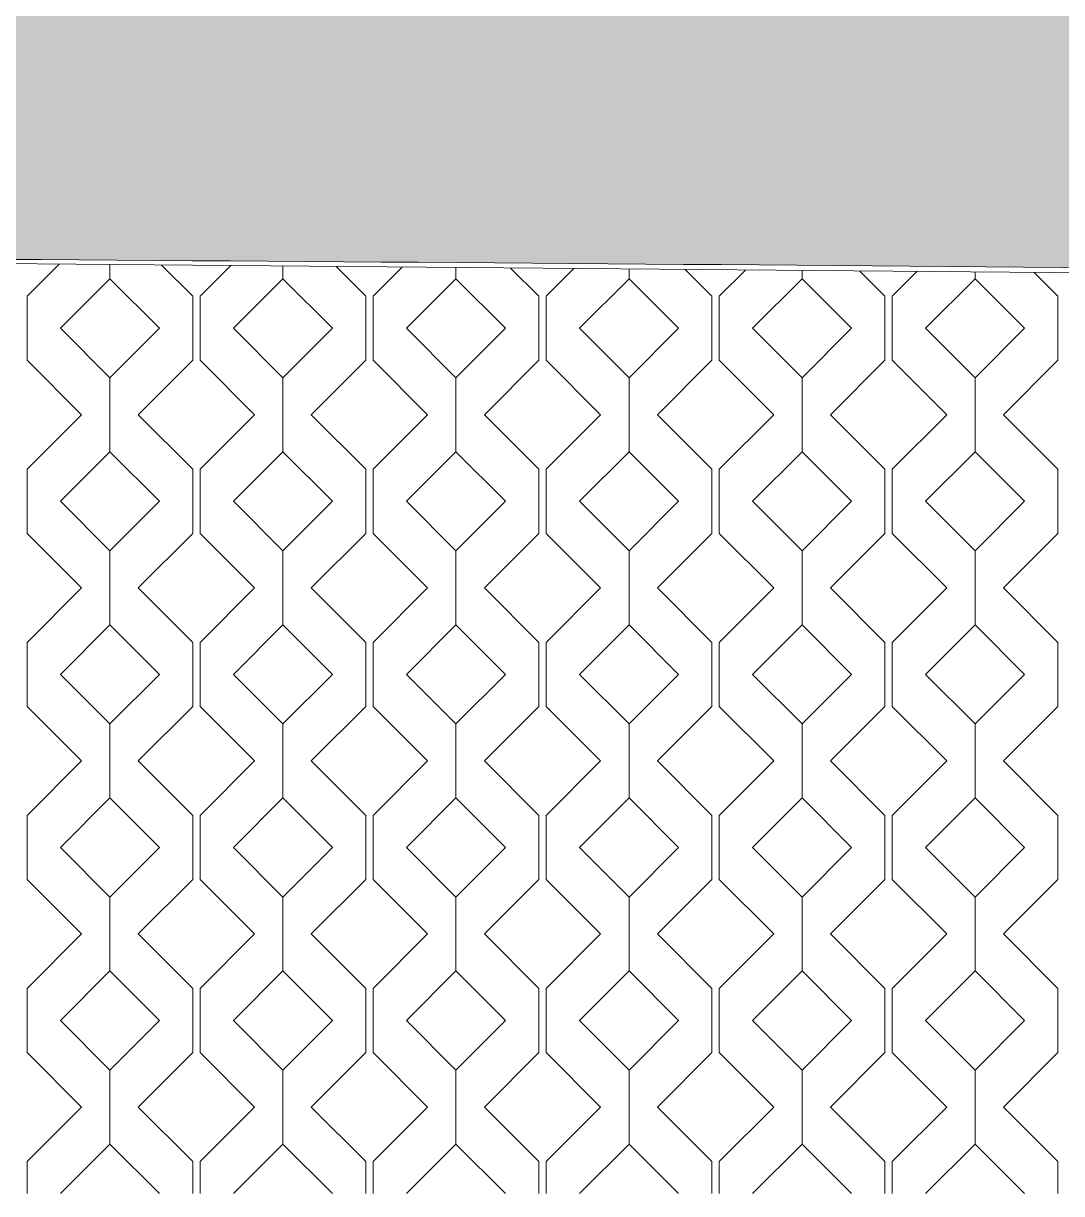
# Model space of a CAD drawing. Header units: millimetres. Extents: x -20794 to 71174, y -103753 to 30644.
# Drawn here: x -8500 to -6500, y 17667 to 19920 of the extents above; entities that cross this region are included whole.
import ezdxf

# ---------------------------------------------------------------- set-up
doc = ezdxf.new("R2010")
doc.units = ezdxf.units.MM
doc.header["$MEASUREMENT"] = 0
doc.layers.add('Местность - Рельеф', color=7, linetype='Continuous')
doc.layers.add('Местность - Рельеф_Ном._пера__1', color=7, linetype='Continuous', lineweight=13)
doc.layers.add('Местность - Рельеф_Ном._пера__101', color=252, linetype='Continuous', lineweight=5)
doc.layers.add('Местность - Рельеф_Ном._пера__102', color=7, linetype='Continuous', lineweight=5, true_color=0xcccccc)

# ---------------------------------------------------------------- blocks, each defined once
blk = doc.blocks.new('*X1')
at = {"layer": 'Местность - Рельеф_Ном._пера__102', "color": 254, "linetype": 'Continuous', "lineweight": 5, "true_color": 0xcccccc}
for p, q in [((-8492.894, 19395.0585), (-8431.135323, 19456.817472)), ((-8333.325, 19428.7436), (-8333.325, 19455.976915)), ((-8333.324835, 19455.976914), (-8333.324835, 19428.7436)), ((-8233.819058, 19455.121787), (-8173.756, 19395.0585)), ((-8159.561, 19395.0585), (-8100.642478, 19453.977303)), ((-7999.992, 19428.7436), (-7999.992, 19453.112339)), ((-7999.991835, 19453.112337), (-7999.991835, 19428.7436)), ((-7897.596662, 19452.23238), (-7840.423, 19395.0585)), ((-7826.228, 19395.0585), (-7770.149634, 19451.137133)), ((-8428.754, 19333.314165), (-8333.325, 19428.7438)), ((-8333.324835, 19428.7436), (-8237.8952, 19333.314)), ((-8095.421, 19333.314165), (-7999.992, 19428.7438)), ((-7999.991835, 19428.7436), (-7904.5622, 19333.314)), ((-7762.088, 19333.314165), (-7666.659, 19428.7438)), ((-7666.659, 19428.7436), (-7666.659, 19450.247762)), ((-7666.658835, 19450.247761), (-7666.658835, 19428.7436)), ((-7666.658835, 19428.7436), (-7571.2292, 19333.314)), ((-7561.374265, 19449.342972), (-7507.09, 19395.0585)), ((-7492.895, 19395.0585), (-7439.656789, 19448.296964)), ((-7428.755, 19333.314165), (-7333.326, 19428.7438)), ((-7333.326, 19428.7436), (-7333.326, 19447.383185)), ((-7333.325835, 19447.383184), (-7333.325835, 19428.7436)), ((-7333.325835, 19428.7436), (-7237.8962, 19333.314)), ((-7225.151869, 19446.453565), (-7173.757, 19395.0585)), ((-7159.562, 19395.0585), (-7109.163945, 19445.456795)), ((-7095.422, 19333.314165), (-6999.993, 19428.7438)), ((-6999.993, 19428.7436), (-6999.993, 19444.518608)), ((-6999.992835, 19444.518607), (-6999.992835, 19428.7436)), ((-6999.992835, 19428.7436), (-6904.5632, 19333.314)), ((-6888.929473, 19443.564158), (-6840.424, 19395.0585)), ((-6826.229, 19395.0585), (-6778.671101, 19442.616626)), ((-6762.089, 19333.314165), (-6666.66, 19428.7438)), ((-6666.66, 19428.7436), (-6666.66, 19441.654032)), ((-6666.659835, 19441.65403), (-6666.659835, 19428.7436)), ((-6666.659835, 19428.7436), (-6571.2302, 19333.314)), ((-6552.707076, 19440.67475), (-6507.091, 19395.0585)), ((-8492.894, 19395.0585), (-8492.894, 19333.314)), ((-8173.756, 19395.0585), (-8173.756, 19333.314)), ((-8159.561, 19395.0585), (-8159.561, 19333.314)), ((-7840.423, 19395.0585), (-7840.423, 19333.314)), ((-7826.228, 19395.0585), (-7826.228, 19333.314)), ((-7507.09, 19395.0585), (-7507.09, 19333.314)), ((-7492.895, 19395.0585), (-7492.895, 19333.314)), ((-7173.757, 19395.0585), (-7173.757, 19333.314)), ((-7159.562, 19395.0585), (-7159.562, 19333.314)), ((-6840.424, 19395.0585), (-6840.424, 19333.314)), ((-6826.229, 19395.0585), (-6826.229, 19333.314)), ((-6507.091, 19395.0585), (-6507.091, 19333.314)), ((-8492.894, 19333.314), (-8492.894, 19271.57)), ((-8333.325, 19237.885), (-8428.754, 19333.314)), ((-8237.8954, 19333.314), (-8333.325, 19237.885)), ((-8173.756, 19333.314), (-8173.756, 19271.57)), ((-8159.561, 19333.314), (-8159.561, 19271.57)), ((-7999.992, 19237.885), (-8095.421, 19333.314)), ((-7904.5624, 19333.314), (-7999.992, 19237.885)), ((-7840.423, 19333.314), (-7840.423, 19271.57)), ((-7826.228, 19333.314), (-7826.228, 19271.57)), ((-7666.659, 19237.885), (-7762.088, 19333.314)), ((-7571.2294, 19333.314), (-7666.659, 19237.885)), ((-7507.09, 19333.314), (-7507.09, 19271.57)), ((-7492.895, 19333.314), (-7492.895, 19271.57)), ((-7333.326, 19237.885), (-7428.755, 19333.314)), ((-7237.8964, 19333.314), (-7333.326, 19237.885)), ((-7173.757, 19333.314), (-7173.757, 19271.57)), ((-7159.562, 19333.314), (-7159.562, 19271.57)), ((-6999.993, 19237.885), (-7095.422, 19333.314)), ((-6904.5634, 19333.314), (-6999.993, 19237.885)), ((-6840.424, 19333.314), (-6840.424, 19271.57)), ((-6826.229, 19333.314), (-6826.229, 19271.57)), ((-6666.66, 19237.885), (-6762.089, 19333.314)), ((-6571.2304, 19333.314), (-6666.66, 19237.885)), ((-6507.091, 19333.314), (-6507.091, 19271.57)), ((-8387.972, 19166.648), (-8492.894, 19271.57)), ((-8173.756, 19271.57), (-8278.6781, 19166.648)), ((-8054.639, 19166.648), (-8159.561, 19271.57)), ((-7840.423, 19271.57), (-7945.3451, 19166.648)), ((-7721.306, 19166.648), (-7826.228, 19271.57)), ((-7507.09, 19271.57), (-7612.0121, 19166.648)), ((-7387.973, 19166.648), (-7492.895, 19271.57)), ((-7173.757, 19271.57), (-7278.6791, 19166.648)), ((-7054.64, 19166.648), (-7159.562, 19271.57)), ((-6840.424, 19271.57), (-6945.3461, 19166.648)), ((-6721.307, 19166.648), (-6826.229, 19271.57)), ((-6507.091, 19271.57), (-6612.0131, 19166.648)), ((-8333.325, 19095.4106), (-8333.325, 19237.885)), ((-8333.324835, 19237.885), (-8333.324835, 19095.4106)), ((-7999.992, 19095.4106), (-7999.992, 19237.885)), ((-7999.991835, 19237.885), (-7999.991835, 19095.4106)), ((-7666.659, 19095.4106), (-7666.659, 19237.885)), ((-7666.658835, 19237.885), (-7666.658835, 19095.4106)), ((-7333.326, 19095.4106), (-7333.326, 19237.885)), ((-7333.325835, 19237.885), (-7333.325835, 19095.4106)), ((-6999.993, 19095.4106), (-6999.993, 19237.885)), ((-6999.992835, 19237.885), (-6999.992835, 19095.4106)), ((-6666.66, 19095.4106), (-6666.66, 19237.885)), ((-6666.659835, 19237.885), (-6666.659835, 19095.4106)), ((-8492.894, 19061.7255), (-8387.972, 19166.648)), ((-8278.6781, 19166.648), (-8173.756, 19061.7255)), ((-8159.561, 19061.7255), (-8054.639, 19166.648)), ((-7945.3451, 19166.648), (-7840.423, 19061.7255)), ((-7826.228, 19061.7255), (-7721.306, 19166.648)), ((-7612.0121, 19166.648), (-7507.09, 19061.7255)), ((-7492.895, 19061.7255), (-7387.973, 19166.648)), ((-7278.6791, 19166.648), (-7173.757, 19061.7255)), ((-7159.562, 19061.7255), (-7054.64, 19166.648)), ((-6945.3461, 19166.648), (-6840.424, 19061.7255)), ((-6826.229, 19061.7255), (-6721.307, 19166.648)), ((-6612.0131, 19166.648), (-6507.091, 19061.7255)), ((-8428.754, 18999.981165), (-8333.325, 19095.4108)), ((-8333.324835, 19095.4106), (-8237.8952, 18999.981)), ((-8095.421, 18999.981165), (-7999.992, 19095.4108)), ((-7999.991835, 19095.4106), (-7904.5622, 18999.981)), ((-7762.088, 18999.981165), (-7666.659, 19095.4108)), ((-7666.658835, 19095.4106), (-7571.2292, 18999.981)), ((-7428.755, 18999.981165), (-7333.326, 19095.4108)), ((-7333.325835, 19095.4106), (-7237.8962, 18999.981)), ((-7095.422, 18999.981165), (-6999.993, 19095.4108)), ((-6999.992835, 19095.4106), (-6904.5632, 18999.981)), ((-6762.089, 18999.981165), (-6666.66, 19095.4108)), ((-6666.659835, 19095.4106), (-6571.2302, 18999.981)), ((-8492.894, 19061.7255), (-8492.894, 18999.981)), ((-8173.756, 19061.7255), (-8173.756, 18999.981)), ((-8159.561, 19061.7255), (-8159.561, 18999.981)), ((-7840.423, 19061.7255), (-7840.423, 18999.981)), ((-7826.228, 19061.7255), (-7826.228, 18999.981)), ((-7507.09, 19061.7255), (-7507.09, 18999.981)), ((-7492.895, 19061.7255), (-7492.895, 18999.981)), ((-7173.757, 19061.7255), (-7173.757, 18999.981)), ((-7159.562, 19061.7255), (-7159.562, 18999.981)), ((-6840.424, 19061.7255), (-6840.424, 18999.981)), ((-6826.229, 19061.7255), (-6826.229, 18999.981)), ((-6507.091, 19061.7255), (-6507.091, 18999.981)), ((-8492.894, 18999.981), (-8492.894, 18938.237)), ((-8333.325, 18904.552), (-8428.754, 18999.981)), ((-8237.8954, 18999.981), (-8333.325, 18904.552)), ((-8173.756, 18999.981), (-8173.756, 18938.237)), ((-8159.561, 18999.981), (-8159.561, 18938.237)), ((-7999.992, 18904.552), (-8095.421, 18999.981)), ((-7904.5624, 18999.981), (-7999.992, 18904.552)), ((-7840.423, 18999.981), (-7840.423, 18938.237)), ((-7826.228, 18999.981), (-7826.228, 18938.237)), ((-7666.659, 18904.552), (-7762.088, 18999.981)), ((-7571.2294, 18999.981), (-7666.659, 18904.552)), ((-7507.09, 18999.981), (-7507.09, 18938.237)), ((-7492.895, 18999.981), (-7492.895, 18938.237)), ((-7333.326, 18904.552), (-7428.755, 18999.981)), ((-7237.8964, 18999.981), (-7333.326, 18904.552)), ((-7173.757, 18999.981), (-7173.757, 18938.237)), ((-7159.562, 18999.981), (-7159.562, 18938.237)), ((-6999.993, 18904.552), (-7095.422, 18999.981)), ((-6904.5634, 18999.981), (-6999.993, 18904.552)), ((-6840.424, 18999.981), (-6840.424, 18938.237)), ((-6826.229, 18999.981), (-6826.229, 18938.237)), ((-6666.66, 18904.552), (-6762.089, 18999.981)), ((-6571.2304, 18999.981), (-6666.66, 18904.552)), ((-6507.091, 18999.981), (-6507.091, 18938.237)), ((-8387.972, 18833.315), (-8492.894, 18938.237)), ((-8173.756, 18938.237), (-8278.6781, 18833.315)), ((-8054.639, 18833.315), (-8159.561, 18938.237)), ((-7840.423, 18938.237), (-7945.3451, 18833.315)), ((-7721.306, 18833.315), (-7826.228, 18938.237)), ((-7507.09, 18938.237), (-7612.0121, 18833.315)), ((-7387.973, 18833.315), (-7492.895, 18938.237)), ((-7173.757, 18938.237), (-7278.6791, 18833.315)), ((-7054.64, 18833.315), (-7159.562, 18938.237)), ((-6840.424, 18938.237), (-6945.3461, 18833.315)), ((-6721.307, 18833.315), (-6826.229, 18938.237)), ((-6507.091, 18938.237), (-6612.0131, 18833.315)), ((-8333.325, 18762.0776), (-8333.325, 18904.552)), ((-8333.324835, 18904.552), (-8333.324835, 18762.0776)), ((-7999.992, 18762.0776), (-7999.992, 18904.552)), ((-7999.991835, 18904.552), (-7999.991835, 18762.0776)), ((-7666.659, 18762.0776), (-7666.659, 18904.552)), ((-7666.658835, 18904.552), (-7666.658835, 18762.0776)), ((-7333.326, 18762.0776), (-7333.326, 18904.552)), ((-7333.325835, 18904.552), (-7333.325835, 18762.0776)), ((-6999.993, 18762.0776), (-6999.993, 18904.552)), ((-6999.992835, 18904.552), (-6999.992835, 18762.0776)), ((-6666.66, 18762.0776), (-6666.66, 18904.552)), ((-6666.659835, 18904.552), (-6666.659835, 18762.0776)), ((-8492.894, 18728.3925), (-8387.972, 18833.315)), ((-8278.6781, 18833.315), (-8173.756, 18728.3925)), ((-8159.561, 18728.3925), (-8054.639, 18833.315)), ((-7945.3451, 18833.315), (-7840.423, 18728.3925)), ((-7826.228, 18728.3925), (-7721.306, 18833.315)), ((-7612.0121, 18833.315), (-7507.09, 18728.3925)), ((-7492.895, 18728.3925), (-7387.973, 18833.315)), ((-7278.6791, 18833.315), (-7173.757, 18728.3925)), ((-7159.562, 18728.3925), (-7054.64, 18833.315)), ((-6945.3461, 18833.315), (-6840.424, 18728.3925)), ((-6826.229, 18728.3925), (-6721.307, 18833.315)), ((-6612.0131, 18833.315), (-6507.091, 18728.3925)), ((-8428.754, 18666.648165), (-8333.325, 18762.0778)), ((-8333.324835, 18762.0776), (-8237.8952, 18666.648)), ((-8095.421, 18666.648165), (-7999.992, 18762.0778)), ((-7999.991835, 18762.0776), (-7904.5622, 18666.648)), ((-7762.088, 18666.648165), (-7666.659, 18762.0778)), ((-7666.658835, 18762.0776), (-7571.2292, 18666.648)), ((-7428.755, 18666.648165), (-7333.326, 18762.0778)), ((-7333.325835, 18762.0776), (-7237.8962, 18666.648)), ((-7095.422, 18666.648165), (-6999.993, 18762.0778)), ((-6999.992835, 18762.0776), (-6904.5632, 18666.648)), ((-6762.089, 18666.648165), (-6666.66, 18762.0778)), ((-6666.659835, 18762.0776), (-6571.2302, 18666.648)), ((-8492.894, 18728.3925), (-8492.894, 18666.648)), ((-8173.756, 18728.3925), (-8173.756, 18666.648)), ((-8159.561, 18728.3925), (-8159.561, 18666.648)), ((-7840.423, 18728.3925), (-7840.423, 18666.648)), ((-7826.228, 18728.3925), (-7826.228, 18666.648)), ((-7507.09, 18728.3925), (-7507.09, 18666.648)), ((-7492.895, 18728.3925), (-7492.895, 18666.648)), ((-7173.757, 18728.3925), (-7173.757, 18666.648)), ((-7159.562, 18728.3925), (-7159.562, 18666.648)), ((-6840.424, 18728.3925), (-6840.424, 18666.648)), ((-6826.229, 18728.3925), (-6826.229, 18666.648)), ((-6507.091, 18728.3925), (-6507.091, 18666.648)), ((-8492.894, 18666.648), (-8492.894, 18604.904)), ((-8333.325, 18571.219), (-8428.754, 18666.648)), ((-8237.8954, 18666.648), (-8333.325, 18571.219)), ((-8173.756, 18666.648), (-8173.756, 18604.904)), ((-8159.561, 18666.648), (-8159.561, 18604.904)), ((-7999.992, 18571.219), (-8095.421, 18666.648)), ((-7904.5624, 18666.648), (-7999.992, 18571.219)), ((-7840.423, 18666.648), (-7840.423, 18604.904)), ((-7826.228, 18666.648), (-7826.228, 18604.904)), ((-7666.659, 18571.219), (-7762.088, 18666.648)), ((-7571.2294, 18666.648), (-7666.659, 18571.219)), ((-7507.09, 18666.648), (-7507.09, 18604.904)), ((-7492.895, 18666.648), (-7492.895, 18604.904)), ((-7333.326, 18571.219), (-7428.755, 18666.648)), ((-7237.8964, 18666.648), (-7333.326, 18571.219)), ((-7173.757, 18666.648), (-7173.757, 18604.904)), ((-7159.562, 18666.648), (-7159.562, 18604.904)), ((-6999.993, 18571.219), (-7095.422, 18666.648)), ((-6904.5634, 18666.648), (-6999.993, 18571.219)), ((-6840.424, 18666.648), (-6840.424, 18604.904)), ((-6826.229, 18666.648), (-6826.229, 18604.904)), ((-6666.66, 18571.219), (-6762.089, 18666.648)), ((-6571.2304, 18666.648), (-6666.66, 18571.219)), ((-6507.091, 18666.648), (-6507.091, 18604.904)), ((-8387.972, 18499.982), (-8492.894, 18604.904)), ((-8173.756, 18604.904), (-8278.6781, 18499.982)), ((-8054.639, 18499.982), (-8159.561, 18604.904)), ((-7840.423, 18604.904), (-7945.3451, 18499.982)), ((-7721.306, 18499.982), (-7826.228, 18604.904)), ((-7507.09, 18604.904), (-7612.0121, 18499.982)), ((-7387.973, 18499.982), (-7492.895, 18604.904)), ((-7173.757, 18604.904), (-7278.6791, 18499.982)), ((-7054.64, 18499.982), (-7159.562, 18604.904)), ((-6840.424, 18604.904), (-6945.3461, 18499.982)), ((-6721.307, 18499.982), (-6826.229, 18604.904)), ((-6507.091, 18604.904), (-6612.0131, 18499.982)), ((-8333.325, 18428.7446), (-8333.325, 18571.219)), ((-8333.324835, 18571.219), (-8333.324835, 18428.7446)), ((-7999.992, 18428.7446), (-7999.992, 18571.219)), ((-7999.991835, 18571.219), (-7999.991835, 18428.7446)), ((-7666.659, 18428.7446), (-7666.659, 18571.219)), ((-7666.658835, 18571.219), (-7666.658835, 18428.7446)), ((-7333.326, 18428.7446), (-7333.326, 18571.219)), ((-7333.325835, 18571.219), (-7333.325835, 18428.7446)), ((-6999.993, 18428.7446), (-6999.993, 18571.219)), ((-6999.992835, 18571.219), (-6999.992835, 18428.7446)), ((-6666.66, 18428.7446), (-6666.66, 18571.219)), ((-6666.659835, 18571.219), (-6666.659835, 18428.7446)), ((-8492.894, 18395.0595), (-8387.972, 18499.982)), ((-8278.6781, 18499.982), (-8173.756, 18395.0595)), ((-8159.561, 18395.0595), (-8054.639, 18499.982)), ((-7945.3451, 18499.982), (-7840.423, 18395.0595)), ((-7826.228, 18395.0595), (-7721.306, 18499.982)), ((-7612.0121, 18499.982), (-7507.09, 18395.0595)), ((-7492.895, 18395.0595), (-7387.973, 18499.982)), ((-7278.6791, 18499.982), (-7173.757, 18395.0595)), ((-7159.562, 18395.0595), (-7054.64, 18499.982)), ((-6945.3461, 18499.982), (-6840.424, 18395.0595)), ((-6826.229, 18395.0595), (-6721.307, 18499.982)), ((-6612.0131, 18499.982), (-6507.091, 18395.0595)), ((-8428.754, 18333.315165), (-8333.325, 18428.7448)), ((-8333.324835, 18428.7446), (-8237.8952, 18333.315)), ((-8095.421, 18333.315165), (-7999.992, 18428.7448)), ((-7999.991835, 18428.7446), (-7904.5622, 18333.315)), ((-7762.088, 18333.315165), (-7666.659, 18428.7448)), ((-7666.658835, 18428.7446), (-7571.2292, 18333.315)), ((-7428.755, 18333.315165), (-7333.326, 18428.7448)), ((-7333.325835, 18428.7446), (-7237.8962, 18333.315)), ((-7095.422, 18333.315165), (-6999.993, 18428.7448)), ((-6999.992835, 18428.7446), (-6904.5632, 18333.315)), ((-6762.089, 18333.315165), (-6666.66, 18428.7448)), ((-6666.659835, 18428.7446), (-6571.2302, 18333.315)), ((-8492.894, 18395.0595), (-8492.894, 18333.315)), ((-8173.756, 18395.0595), (-8173.756, 18333.315)), ((-8159.561, 18395.0595), (-8159.561, 18333.315)), ((-7840.423, 18395.0595), (-7840.423, 18333.315)), ((-7826.228, 18395.0595), (-7826.228, 18333.315)), ((-7507.09, 18395.0595), (-7507.09, 18333.315)), ((-7492.895, 18395.0595), (-7492.895, 18333.315)), ((-7173.757, 18395.0595), (-7173.757, 18333.315)), ((-7159.562, 18395.0595), (-7159.562, 18333.315)), ((-6840.424, 18395.0595), (-6840.424, 18333.315)), ((-6826.229, 18395.0595), (-6826.229, 18333.315)), ((-6507.091, 18395.0595), (-6507.091, 18333.315)), ((-8492.894, 18333.315), (-8492.894, 18271.571)), ((-8333.325, 18237.886), (-8428.754, 18333.315)), ((-8237.8954, 18333.315), (-8333.325, 18237.886)), ((-8173.756, 18333.315), (-8173.756, 18271.571)), ((-8159.561, 18333.315), (-8159.561, 18271.571)), ((-7999.992, 18237.886), (-8095.421, 18333.315)), ((-7904.5624, 18333.315), (-7999.992, 18237.886)), ((-7840.423, 18333.315), (-7840.423, 18271.571)), ((-7826.228, 18333.315), (-7826.228, 18271.571)), ((-7666.659, 18237.886), (-7762.088, 18333.315)), ((-7571.2294, 18333.315), (-7666.659, 18237.886)), ((-7507.09, 18333.315), (-7507.09, 18271.571)), ((-7492.895, 18333.315), (-7492.895, 18271.571)), ((-7333.326, 18237.886), (-7428.755, 18333.315)), ((-7237.8964, 18333.315), (-7333.326, 18237.886)), ((-7173.757, 18333.315), (-7173.757, 18271.571)), ((-7159.562, 18333.315), (-7159.562, 18271.571)), ((-6999.993, 18237.886), (-7095.422, 18333.315)), ((-6904.5634, 18333.315), (-6999.993, 18237.886)), ((-6840.424, 18333.315), (-6840.424, 18271.571)), ((-6826.229, 18333.315), (-6826.229, 18271.571)), ((-6666.66, 18237.886), (-6762.089, 18333.315)), ((-6571.2304, 18333.315), (-6666.66, 18237.886)), ((-6507.091, 18333.315), (-6507.091, 18271.571)), ((-8387.972, 18166.649), (-8492.894, 18271.571)), ((-8173.756, 18271.571), (-8278.6781, 18166.649)), ((-8054.639, 18166.649), (-8159.561, 18271.571)), ((-7840.423, 18271.571), (-7945.3451, 18166.649)), ((-7721.306, 18166.649), (-7826.228, 18271.571)), ((-7507.09, 18271.571), (-7612.0121, 18166.649)), ((-7387.973, 18166.649), (-7492.895, 18271.571)), ((-7173.757, 18271.571), (-7278.6791, 18166.649)), ((-7054.64, 18166.649), (-7159.562, 18271.571)), ((-6840.424, 18271.571), (-6945.3461, 18166.649)), ((-6721.307, 18166.649), (-6826.229, 18271.571)), ((-6507.091, 18271.571), (-6612.0131, 18166.649)), ((-8333.325, 18095.4116), (-8333.325, 18237.886)), ((-8333.324835, 18237.886), (-8333.324835, 18095.4116)), ((-7999.992, 18095.4116), (-7999.992, 18237.886)), ((-7999.991835, 18237.886), (-7999.991835, 18095.4116)), ((-7666.659, 18095.4116), (-7666.659, 18237.886)), ((-7666.658835, 18237.886), (-7666.658835, 18095.4116)), ((-7333.326, 18095.4116), (-7333.326, 18237.886)), ((-7333.325835, 18237.886), (-7333.325835, 18095.4116)), ((-6999.993, 18095.4116), (-6999.993, 18237.886)), ((-6999.992835, 18237.886), (-6999.992835, 18095.4116)), ((-6666.66, 18095.4116), (-6666.66, 18237.886)), ((-6666.659835, 18237.886), (-6666.659835, 18095.4116)), ((-8492.894, 18061.7265), (-8387.972, 18166.649)), ((-8278.6781, 18166.649), (-8173.756, 18061.7265)), ((-8159.561, 18061.7265), (-8054.639, 18166.649)), ((-7945.3451, 18166.649), (-7840.423, 18061.7265)), ((-7826.228, 18061.7265), (-7721.306, 18166.649)), ((-7612.0121, 18166.649), (-7507.09, 18061.7265)), ((-7492.895, 18061.7265), (-7387.973, 18166.649)), ((-7278.6791, 18166.649), (-7173.757, 18061.7265)), ((-7159.562, 18061.7265), (-7054.64, 18166.649)), ((-6945.3461, 18166.649), (-6840.424, 18061.7265)), ((-6826.229, 18061.7265), (-6721.307, 18166.649)), ((-6612.0131, 18166.649), (-6507.091, 18061.7265)), ((-8428.754, 17999.982165), (-8333.325, 18095.4118)), ((-8333.324835, 18095.4116), (-8237.8952, 17999.982)), ((-8095.421, 17999.982165), (-7999.992, 18095.4118)), ((-7999.991835, 18095.4116), (-7904.5622, 17999.982)), ((-7762.088, 17999.982165), (-7666.659, 18095.4118)), ((-7666.658835, 18095.4116), (-7571.2292, 17999.982)), ((-7428.755, 17999.982165), (-7333.326, 18095.4118)), ((-7333.325835, 18095.4116), (-7237.8962, 17999.982)), ((-7095.422, 17999.982165), (-6999.993, 18095.4118)), ((-6999.992835, 18095.4116), (-6904.5632, 17999.982)), ((-6762.089, 17999.982165), (-6666.66, 18095.4118)), ((-6666.659835, 18095.4116), (-6571.2302, 17999.982)), ((-8492.894, 18061.7265), (-8492.894, 17999.982)), ((-8173.756, 18061.7265), (-8173.756, 17999.982)), ((-8159.561, 18061.7265), (-8159.561, 17999.982)), ((-7840.423, 18061.7265), (-7840.423, 17999.982)), ((-7826.228, 18061.7265), (-7826.228, 17999.982)), ((-7507.09, 18061.7265), (-7507.09, 17999.982)), ((-7492.895, 18061.7265), (-7492.895, 17999.982)), ((-7173.757, 18061.7265), (-7173.757, 17999.982)), ((-7159.562, 18061.7265), (-7159.562, 17999.982)), ((-6840.424, 18061.7265), (-6840.424, 17999.982)), ((-6826.229, 18061.7265), (-6826.229, 17999.982)), ((-6507.091, 18061.7265), (-6507.091, 17999.982)), ((-8492.894, 17999.982), (-8492.894, 17938.238)), ((-8333.325, 17904.553), (-8428.754, 17999.982)), ((-8237.8954, 17999.982), (-8333.325, 17904.553)), ((-8173.756, 17999.982), (-8173.756, 17938.238)), ((-8159.561, 17999.982), (-8159.561, 17938.238)), ((-7999.992, 17904.553), (-8095.421, 17999.982)), ((-7904.5624, 17999.982), (-7999.992, 17904.553)), ((-7840.423, 17999.982), (-7840.423, 17938.238)), ((-7826.228, 17999.982), (-7826.228, 17938.238)), ((-7666.659, 17904.553), (-7762.088, 17999.982)), ((-7571.2294, 17999.982), (-7666.659, 17904.553)), ((-7507.09, 17999.982), (-7507.09, 17938.238)), ((-7492.895, 17999.982), (-7492.895, 17938.238)), ((-7333.326, 17904.553), (-7428.755, 17999.982)), ((-7237.8964, 17999.982), (-7333.326, 17904.553)), ((-7173.757, 17999.982), (-7173.757, 17938.238)), ((-7159.562, 17999.982), (-7159.562, 17938.238)), ((-6999.993, 17904.553), (-7095.422, 17999.982)), ((-6904.5634, 17999.982), (-6999.993, 17904.553)), ((-6840.424, 17999.982), (-6840.424, 17938.238)), ((-6826.229, 17999.982), (-6826.229, 17938.238)), ((-6666.66, 17904.553), (-6762.089, 17999.982)), ((-6571.2304, 17999.982), (-6666.66, 17904.553)), ((-6507.091, 17999.982), (-6507.091, 17938.238)), ((-8387.972, 17833.316), (-8492.894, 17938.238)), ((-8173.756, 17938.238), (-8278.6781, 17833.316)), ((-8054.639, 17833.316), (-8159.561, 17938.238)), ((-7840.423, 17938.238), (-7945.3451, 17833.316)), ((-7721.306, 17833.316), (-7826.228, 17938.238)), ((-7507.09, 17938.238), (-7612.0121, 17833.316)), ((-7387.973, 17833.316), (-7492.895, 17938.238)), ((-7173.757, 17938.238), (-7278.6791, 17833.316)), ((-7054.64, 17833.316), (-7159.562, 17938.238)), ((-6840.424, 17938.238), (-6945.3461, 17833.316)), ((-6721.307, 17833.316), (-6826.229, 17938.238)), ((-6507.091, 17938.238), (-6612.0131, 17833.316)), ((-8333.325, 17762.0786), (-8333.325, 17904.553)), ((-8333.324835, 17904.553), (-8333.324835, 17762.0786)), ((-7999.992, 17762.0786), (-7999.992, 17904.553)), ((-7999.991835, 17904.553), (-7999.991835, 17762.0786)), ((-7666.659, 17762.0786), (-7666.659, 17904.553)), ((-7666.658835, 17904.553), (-7666.658835, 17762.0786)), ((-7333.326, 17762.0786), (-7333.326, 17904.553)), ((-7333.325835, 17904.553), (-7333.325835, 17762.0786)), ((-6999.993, 17762.0786), (-6999.993, 17904.553)), ((-6999.992835, 17904.553), (-6999.992835, 17762.0786)), ((-6666.66, 17762.0786), (-6666.66, 17904.553)), ((-6666.659835, 17904.553), (-6666.659835, 17762.0786)), ((-8492.894, 17728.3935), (-8387.972, 17833.316)), ((-8278.6781, 17833.316), (-8173.756, 17728.3935)), ((-8159.561, 17728.3935), (-8054.639, 17833.316)), ((-7945.3451, 17833.316), (-7840.423, 17728.3935)), ((-7826.228, 17728.3935), (-7721.306, 17833.316)), ((-7612.0121, 17833.316), (-7507.09, 17728.3935)), ((-7492.895, 17728.3935), (-7387.973, 17833.316)), ((-7278.6791, 17833.316), (-7173.757, 17728.3935)), ((-7159.562, 17728.3935), (-7054.64, 17833.316)), ((-6945.3461, 17833.316), (-6840.424, 17728.3935)), ((-6826.229, 17728.3935), (-6721.307, 17833.316)), ((-6612.0131, 17833.316), (-6507.091, 17728.3935)), ((-8428.754, 17666.649165), (-8333.325, 17762.0788)), ((-8333.324835, 17762.0786), (-8237.8952, 17666.649)), ((-8095.421, 17666.649165), (-7999.992, 17762.0788)), ((-7999.991835, 17762.0786), (-7904.5622, 17666.649)), ((-7762.088, 17666.649165), (-7666.659, 17762.0788)), ((-7666.658835, 17762.0786), (-7571.2292, 17666.649)), ((-7428.755, 17666.649165), (-7333.326, 17762.0788)), ((-7333.325835, 17762.0786), (-7237.8962, 17666.649)), ((-7095.422, 17666.649165), (-6999.993, 17762.0788)), ((-6999.992835, 17762.0786), (-6904.5632, 17666.649)), ((-6762.089, 17666.649165), (-6666.66, 17762.0788)), ((-6666.659835, 17762.0786), (-6571.2302, 17666.649)), ((-8492.894, 17728.3935), (-8492.894, 17666.649)), ((-8173.756, 17728.3935), (-8173.756, 17666.649)), ((-8159.561, 17728.3935), (-8159.561, 17666.649)), ((-7840.423, 17728.3935), (-7840.423, 17666.649)), ((-7826.228, 17728.3935), (-7826.228, 17666.649)), ((-7507.09, 17728.3935), (-7507.09, 17666.649)), ((-7492.895, 17728.3935), (-7492.895, 17666.649)), ((-7173.757, 17728.3935), (-7173.757, 17666.649)), ((-7159.562, 17728.3935), (-7159.562, 17666.649)), ((-6840.424, 17728.3935), (-6840.424, 17666.649)), ((-6826.229, 17728.3935), (-6826.229, 17666.649)), ((-6507.091, 17728.3935), (-6507.091, 17666.649))]:
    blk.add_line(p, q, dxfattribs=at)

msp = doc.modelspace()

# ---------------------------------------------------------------- hatches: boundary and pattern name
at = {"layer": 'Местность - Рельеф_Ном._пера__101', "linetype": 'Continuous', "lineweight": 0, "true_color": 0xe4e4e4}
msp.add_hatch(color=254, dxfattribs=at).paths.add_polyline_path([(-14540.3, 24553), (-19951.1, 25023.8), (-19123.9, 19511.9), (-13812.6, 19489), (-13337.9, 19487.9), (-11201.1, 19480.6), (-9841.3, 19473.9), (-8975.3, 19468.8, -0.001019), (-4317, 19429.9), (-1518.8, 19397.4), (908.7, 19363.7), (927.6, 19363.4), (1372.1, 19356.7, -0.001351), (7547.5, 19245.1), (8108.8, 19233.3), (8149.7, 19232.4), (8201.6, 19231.3), (10633.1, 19176.9), (12066.2, 19142.3, 0.002305), (15791.2, 19046.7), (16108.1, 19040.1), (16492.5, 19032.5), (16868.9, 19025.4), (17007.1, 19022.9), (17355.4, 19016.8), (17535.5, 19013.7), (17670.6, 19011.5), (17829.6, 19008.9, 0.002963), (22620.1, 18960.5), (23344.1, 18958.2, -0.002663), (24435.3, 18964.2), (24687.9, 18963.9), (24781, 18963.7), (24956.4, 18963), (25007.9, 18962.7), (25182.1, 18961.6), (25269.4, 18960.9), (25473.8, 18959.1), (25645.5, 18957.3), (25775.1, 18955.7), (25836.1, 18954.9, -0.004662), (27745.6, 18911.3, -0.003874), (29331.7, 18848, -0.006518), (30543.2, 18760.2, -0.007574), (31947.6, 18618.6, -0.001726), (32266.9, 18580.4), (32306.4, 18575.5), (32457.2, 18557.3), (32623.2, 18537.8), (32711.7, 18527.7, 0.001077), (32898.2, 18507, 0.001171), (33101.1, 18485.4, 0.001246), (33317.1, 18463.4, 0.00131), (33544.3, 18441.5, 0.001358), (33779.8, 18420.1), (33898.5, 18409.7), (34055, 18396.6, 0.00219), (34435.3, 18367.1, 0.005838), (35450.4, 18304.8, -0.019026), (37569, 18178.9, 0.031811), (37766.8, 18159.6, 0.023383), (37912.9, 18161.6, 0.061207), (38030.2, 18186, 0.107082), (38130, 18245.9, 0.107403), (38189.8, 18337.9, 0.065103), (38215.3, 18446.7, 0.055906), (38208.1, 18669.8, -0.005362), (38173.3, 19054.7, -0.013282), (38122.5, 20010.5), (38122.4, 20014.2), (38122.3, 20016.2), (38122.2, 20019.8), (38121.2, 20050.8), (38120, 20084.8), (38118.9, 20116.8), (38112.1, 20305.5), (38104.9, 20492.6), (38102.9, 20540.8), (38102.4, 20553.9), (38102, 20563), (38101.7, 20570.2), (38101.7, 20571.4), (38094.6, 20738.9), (38092.1, 20794.7), (38082.4, 21007.5), (38072.3, 21212.5), (38071.4, 21231.1), (38071.2, 21234.2), (38061.3, 21425.1), (38051.4, 21605.7), (38044.1, 21733.3), (38041.4, 21779.4), (38039.9, 21804.7), (38039.7, 21808.3), (38033.5, 21913.3), (38033.3, 21916.4), (38026.6, 22025.6), (38026.4, 22028.9), (38016.6, 22192.1), (37953.7, 23257.1), (37939.4, 23500.9), (37932.5, 23620.1), (37925.1, 23747.5), (37918.6, 23860.6), (37907.3, 24056.5), (37899.3, 24195.9, -0.001403), (37632.2, 29087.9), (37623.7, 29251.8), (37615.9, 29402.7), (37608, 29556.6), (37604.2, 29630.6), (33970.3, 29693.6, -0.014248), (33736.3, 28895.6, -0.040068), (32840.3, 26739.1, -0.025708), (31908.1, 25158.7, -0.010271), (31720, 24879.1, -0.017765), (31368, 24414.4, -0.013631), (31076.1, 24075.5, -0.001199), (31049.5, 24046.5, -0.006116), (30911.9, 23900.3, -0.014268), (30691, 23700.6, -0.002906), (30644.6, 23661.4, -0.06445), (29513.8, 22942.4, -0.060359), (28320.7, 22551, -0.050381), (25956, 22301.9, -0.004911), (24525.6, 22294.1), (23426.4, 22288.2, 0.001125), (22129.5, 22275.8, -0.002577), (20235, 22265.5, -0.004583), (16865.4, 22295.4, -0.001213), (15973.9, 22313.7), (15914.7, 22315), (15554.6, 22323.7), (15162.1, 22334.1, -0.004795), (11638.4, 22464.2, -0.003918), (8761.4, 22620.6, -0.001159), (7170.1, 22727.9), (7144.3, 22729.7), (7011.6, 22739), (6943.5, 22743.8), (6727.4, 22759, -0.003064), (2523.1, 23083.5), (1558.7, 23165.3), (542.7, 23250.9), (-3094.9, 23560.6), (-3333.4, 23581.1), (-3542.9, 23599.1), (-6756.2, 23877.6), (-9042.3, 24075.8), (-12918.3, 24412.2), (-13192.2, 24436)])

# ---------------------------------------------------------------- linework, layer by layer
at = {"layer": 'Местность - Рельеф_Ном._пера__1', "color": 7, "linetype": 'Continuous', "lineweight": 13, "flags": 128}
msp.add_lwpolyline([(-3542.9, 23599.1), (-6756.2, 23877.6), (-9042.3, 24075.8), (-12918.3, 24412.2), (-13192.2, 24436), (-14540.3, 24553), (-19951.1, 25023.8), (-19123.9, 19511.9), (-13812.6, 19489), (-13337.9, 19487.9), (-11201.1, 19480.6), (-9841.3, 19473.9), (-8975.3, 19468.8, -0.001019), (-4317, 19429.9)], format="xyb", dxfattribs=at)
msp.add_lwpolyline([(-11201.1, 19480.6), (-10280.5, 16777.1), (-8555.3, 10806.7), (-6432.9, 10898.4), (-2247.8, 10663.4), (-2362.6, 10919.8), (-2361.2, 11119.8), (21278.3, 11161.8), (21278.3, 12068.3), (24747.6, 12068.3), (24747.6, 11768.3), (31807.4, 11768.3), (31907.6, 14903.8), (32137.3, 18525.9), (31420.5, 18676.8), (31076.4, 18711.5), (29894.8, 18811.1), (28679.4, 18877), (24956.4, 18963), (17007.1, 19022.9), (8149.7, 19232.4), (-1518.8, 19397.4)], close=True, dxfattribs=at)

# ---------------------------------------------------------------- block references
at = {"layer": 'Местность - Рельеф', "color": 7, "lineweight": 13}
msp.add_blockref('*X1', (0, 0), dxfattribs=at)

doc.saveas('drawing.dxf')
